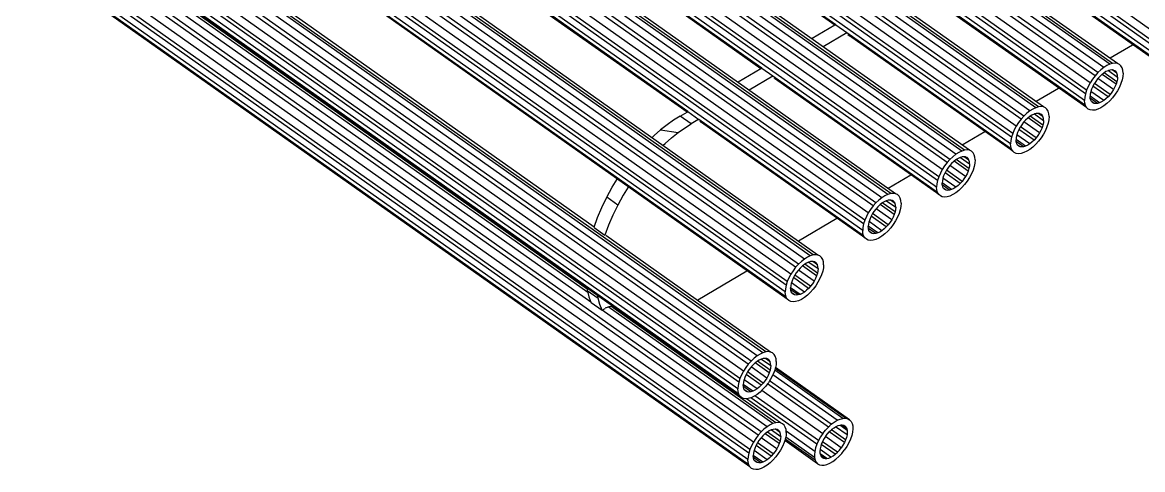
# Model space of a CAD drawing. Header units: millimetres. Extents: x 3440 to 9380, y -3644 to 556.
# Drawn here: x 7947.2 to 8237.9, y -2315 to -2198.9 of the extents above; entities that cross this region are included whole.
import ezdxf

# ---------------------------------------------------------------- set-up
doc = ezdxf.new("R2010")
doc.units = ezdxf.units.MM

msp = doc.modelspace()

# ---------------------------------------------------------------- linework, layer by layer
for p, q in [((8243.52, -2203.3), (7045.42, -1356.12)), ((8242.3, -2206.15), (7044.2, -1358.97)), ((8242.6, -2205.22), (7044.5, -1358.04)), ((8227.85, -2210.61), (7029.76, -1363.43)), ((8229.4, -2209.76), (7031.3, -1362.58)), ((8230.12, -2209.55), (7032.03, -1362.37)), ((8231.38, -2209.58), (7033.29, -1362.4)), ((8242.05, -2207.87), (7043.96, -1360.69)), ((8225.59, -2212.76), (7027.49, -1365.58)), ((8226.31, -2211.94), (7028.22, -1364.76)), ((8223.4, -2216.48), (7025.31, -1369.3)), ((8224.32, -2214.57), (7026.23, -1367.39)), ((8222.86, -2219.13), (7024.77, -1371.95)), ((8223.1, -2217.42), (7025.01, -1370.24)), ((8208.66, -2221.87), (7010.57, -1374.69)), ((8210.2, -2221.03), (7012.11, -1373.85)), ((8210.93, -2220.81), (7012.83, -1373.63)), ((8212.19, -2220.84), (7014.1, -1373.66)), ((8206.39, -2224.02), (7008.3, -1376.84)), ((8207.12, -2223.21), (7009.02, -1376.03)), ((8204.21, -2227.74), (7006.12, -1380.56)), ((8205.13, -2225.83), (7007.04, -1378.65)), ((8203.67, -2230.39), (7005.57, -1383.21)), ((8203.91, -2228.68), (7005.82, -1381.5)), ((8189.47, -2233.14), (6991.37, -1385.96)), ((8191.01, -2232.29), (6992.92, -1385.11)), ((8191.73, -2232.08), (6993.64, -1384.9)), ((8193, -2232.1), (6994.9, -1384.92)), ((8187.2, -2235.28), (6989.11, -1388.1)), ((8187.92, -2234.47), (6989.83, -1387.29)), ((8185.02, -2239.01), (6986.93, -1391.83)), ((8185.94, -2237.09), (6987.84, -1389.91)), ((8184.47, -2241.66), (6986.38, -1394.48)), ((8184.72, -2239.94), (6986.63, -1392.76)), ((8170.27, -2244.4), (6972.18, -1397.22)), ((8171.82, -2243.55), (6973.72, -1396.37)), ((8172.54, -2243.34), (6974.45, -1396.16)), ((8173.8, -2243.36), (6975.71, -1396.18)), ((8166.74, -2248.36), (6968.65, -1401.18)), ((8168.01, -2246.55), (6969.91, -1399.37)), ((8168.73, -2245.73), (6970.64, -1398.55)), ((8165.53, -2251.2), (6967.43, -1404.03)), ((8165.83, -2250.27), (6967.73, -1403.09)), ((8165.28, -2252.92), (6967.19, -1405.74)), ((8151.68, -2259.47), (6953.59, -1412.3)), ((8152.41, -2259.26), (6954.31, -1412.08)), ((8153.67, -2259.29), (6955.58, -1412.11)), ((8147.87, -2262.47), (6949.78, -1415.29)), ((8148.6, -2261.66), (6950.51, -1414.48)), ((8150.14, -2260.32), (6952.05, -1413.14)), ((8146.61, -2264.28), (6948.52, -1417.1)), ((8145.15, -2268.84), (6947.06, -1421.66)), ((8145.39, -2267.13), (6947.3, -1419.95)), ((8145.69, -2266.19), (6947.6, -1419.01)), ((8145.39, -2270.21), (6947.3, -1423.03)), ((8145.69, -2270.72), (6947.6, -1423.55)), ((8137.85, -2285.48), (6939.76, -1438.3)), ((8139.39, -2284.63), (6941.3, -1437.45)), ((8140.12, -2284.42), (6942.03, -1437.24)), ((8135.59, -2287.63), (6937.49, -1440.45)), ((8136.31, -2286.81), (6938.22, -1439.63)), ((8133.4, -2291.35), (6935.31, -1444.17)), ((8134.32, -2289.44), (6936.23, -1442.26)), ((8132.86, -2294), (6934.77, -1446.82)), ((8133.1, -2292.29), (6935.01, -1445.11)), ((8133.1, -2295.37), (6935.01, -1448.19)), ((8133.4, -2295.88), (6935.31, -1448.7)), ((8138.18, -2306.01), (6940.09, -1458.83)), ((8138.9, -2305.2), (6940.81, -1458.02)), ((8136.92, -2307.82), (6938.82, -1460.64)), ((8135.45, -2312.39), (6937.36, -1465.21)), ((8135.7, -2310.67), (6937.61, -1463.49)), ((8136, -2309.74), (6937.91, -1462.56)), ((8135.7, -2313.76), (6937.61, -1466.58)), ((8136, -2314.27), (6937.91, -1467.09)), ((8158.29, -2199.52), (7791.04, -1939.87)), ((8139.1, -2210.79), (7771.85, -1951.13)), ((8119.9, -2222.05), (7752.66, -1962.4)), ((8158.07, -2199.65), (7826.81, -1965.5)), ((8138.88, -2210.91), (7807.62, -1976.77)), ((8119.68, -2222.18), (7788.43, -1988.03)), ((8095.57, -2252.05), (7728.47, -1992.47)), ((8094.75, -2271.55), (7727.53, -2011.89)), ((8093.91, -2269.03), (7729.07, -2011.05)), ((8093.74, -2268.18), (7729.8, -2010.83)), ((8242.3, -2209.24), (8199.56, -2179.06)), ((8242.6, -2209.75), (8200.22, -2179.87)), ((8223.1, -2220.5), (8180.36, -2190.32)), ((8223.4, -2221.01), (8181.02, -2191.13)), ((8158.07, -2199.65), (8152.17, -2203.11)), ((8158.29, -2199.52), (8158.07, -2199.65)), ((8158.29, -2199.52), (8161.14, -2201.54)), ((8155.02, -2205.13), (8161.14, -2201.54)), ((8161.17, -2201.59), (8161.14, -2201.54)), ((8203.91, -2231.76), (8161.17, -2201.59)), ((8161.42, -2202.02), (8161.83, -2202.4)), ((8204.21, -2232.28), (8161.83, -2202.4)), ((8229.49, -2208.12), (8235.32, -2204.69)), ((8230.12, -2209.55), (8229.4, -2209.76)), ((8230.79, -2209.49), (8230.12, -2209.55)), ((8231.38, -2209.58), (8230.79, -2209.49)), ((8231.89, -2209.81), (8231.38, -2209.58)), ((8138.88, -2210.91), (8132.98, -2214.37)), ((8139.1, -2210.79), (8138.88, -2210.91)), ((8139.1, -2210.79), (8141.94, -2212.8)), ((8226.31, -2211.94), (8225.59, -2212.76)), ((8227.07, -2211.22), (8226.31, -2211.94)), ((8227.29, -2212.47), (8226.75, -2212.99)), ((8227.85, -2210.61), (8227.07, -2211.22)), ((8227.39, -2212.4), (8227.29, -2212.47)), ((8227.85, -2212.04), (8227.39, -2212.4)), ((8231.03, -2214.97), (8227.39, -2212.4)), ((8228.63, -2210.12), (8227.85, -2210.61)), ((8227.95, -2211.98), (8227.85, -2212.04)), ((8228.41, -2211.68), (8227.95, -2211.98)), ((8231.24, -2214.31), (8227.95, -2211.98)), ((8228.95, -2211.43), (8228.41, -2211.68)), ((8229.4, -2209.76), (8228.63, -2210.12)), ((8229.05, -2211.4), (8228.95, -2211.43)), ((8229.47, -2211.28), (8229.05, -2211.4)), ((8229.05, -2211.4), (8231.42, -2213.08)), ((8229.95, -2211.23), (8229.47, -2211.28)), ((8230.04, -2211.25), (8229.95, -2211.23)), ((8231.24, -2212.1), (8230.04, -2211.25)), ((8230.37, -2211.3), (8230.04, -2211.25)), ((8230.48, -2211.34), (8230.37, -2211.3)), ((8231.03, -2211.74), (8230.48, -2211.34)), ((8230.74, -2211.47), (8230.48, -2211.34)), ((8231.03, -2211.74), (8230.74, -2211.47)), ((8231.24, -2212.1), (8231.03, -2211.74)), ((8231.37, -2212.55), (8231.24, -2212.1)), ((8232.3, -2210.19), (8231.89, -2209.81)), ((8232.6, -2210.7), (8232.3, -2210.19)), ((8232.78, -2211.33), (8232.6, -2210.7)), ((8232.84, -2212.07), (8232.78, -2211.33)), ((8232.84, -2212.07), (8232.78, -2212.9)), ((8135.83, -2216.39), (8141.94, -2212.8)), ((8141.98, -2212.85), (8141.94, -2212.8)), ((8184.72, -2243.03), (8141.98, -2212.85)), ((8142.23, -2213.28), (8142.36, -2213.4)), ((8142.44, -2213.49), (8142.36, -2213.4)), ((8142.44, -2213.49), (8142.5, -2213.54)), ((8142.5, -2213.54), (8142.64, -2213.66)), ((8185.02, -2243.54), (8142.64, -2213.66)), ((8224.32, -2214.57), (8223.81, -2215.52)), ((8224.92, -2213.64), (8224.32, -2214.57)), ((8225.59, -2212.76), (8224.92, -2213.64)), ((8225.33, -2214.86), (8225.03, -2215.44)), ((8225.4, -2214.75), (8225.33, -2214.86)), ((8225.76, -2214.2), (8225.4, -2214.75)), ((8229.47, -2217.63), (8225.4, -2214.75)), ((8226.23, -2213.57), (8225.76, -2214.2)), ((8226.32, -2213.47), (8226.23, -2213.57)), ((8226.75, -2212.99), (8226.32, -2213.47)), ((8230.37, -2216.34), (8226.32, -2213.47)), ((8231.03, -2214.97), (8230.74, -2215.66)), ((8231.24, -2214.31), (8231.03, -2214.97)), ((8231.37, -2213.67), (8231.24, -2214.31)), ((8231.42, -2213.08), (8231.37, -2212.55)), ((8231.42, -2213.08), (8231.37, -2213.67)), ((8232.3, -2214.72), (8231.89, -2215.68)), ((8232.6, -2213.79), (8232.3, -2214.72)), ((8232.78, -2212.9), (8232.6, -2213.79)), ((8210.3, -2219.38), (8216.13, -2215.96)), ((8222.92, -2218.31), (8222.86, -2219.13)), ((8223.1, -2217.42), (8222.92, -2218.31)), ((8223.4, -2216.48), (8223.1, -2217.42)), ((8223.81, -2215.52), (8223.4, -2216.48)), ((8224.33, -2217.53), (8224.29, -2218.03)), ((8226.75, -2219.77), (8224.29, -2218.03)), ((8224.29, -2218.03), (8224.29, -2218.12)), ((8224.32, -2218.57), (8224.29, -2218.12)), ((8224.46, -2216.9), (8224.33, -2217.53)), ((8224.49, -2216.79), (8224.46, -2216.9)), ((8224.68, -2216.23), (8224.49, -2216.79)), ((8227.85, -2219.17), (8224.49, -2216.79)), ((8224.97, -2215.55), (8224.68, -2216.23)), ((8225.03, -2215.44), (8224.97, -2215.55)), ((8228.95, -2218.21), (8225.03, -2215.44)), ((8228.95, -2218.21), (8228.41, -2218.73)), ((8229.47, -2217.63), (8228.95, -2218.21)), ((8229.95, -2217), (8229.47, -2217.63)), ((8230.37, -2216.34), (8229.95, -2217)), ((8230.79, -2217.56), (8230.12, -2218.45)), ((8230.74, -2215.66), (8230.37, -2216.34)), ((8231.38, -2216.64), (8230.79, -2217.56)), ((8231.89, -2215.68), (8231.38, -2216.64)), ((8210.2, -2221.03), (8209.44, -2221.38)), ((8210.93, -2220.81), (8210.2, -2221.03)), ((8211.59, -2220.75), (8210.93, -2220.81)), ((8212.19, -2220.84), (8211.59, -2220.75)), ((8212.7, -2221.07), (8212.19, -2220.84)), ((8213.11, -2221.45), (8212.7, -2221.07)), ((8222.92, -2219.87), (8222.86, -2219.13)), ((8223.1, -2220.5), (8222.92, -2219.87)), ((8223.4, -2221.01), (8223.1, -2220.5)), ((8223.81, -2221.39), (8223.4, -2221.01)), ((8226.23, -2219.92), (8224.32, -2218.57)), ((8224.33, -2218.65), (8224.32, -2218.57)), ((8224.46, -2219.1), (8224.33, -2218.65)), ((8224.68, -2219.47), (8224.46, -2219.1)), ((8224.97, -2219.74), (8224.68, -2219.47)), ((8225.33, -2219.91), (8224.68, -2219.47)), ((8225.33, -2219.91), (8224.97, -2219.74)), ((8225.76, -2219.97), (8225.33, -2219.91)), ((8226.23, -2219.92), (8225.76, -2219.97)), ((8226.75, -2219.77), (8226.23, -2219.92)), ((8227.07, -2221.08), (8226.31, -2221.44)), ((8227.29, -2219.52), (8226.75, -2219.77)), ((8227.85, -2220.59), (8227.07, -2221.08)), ((8227.85, -2219.17), (8227.29, -2219.52)), ((8228.41, -2218.73), (8227.85, -2219.17)), ((8228.63, -2219.98), (8227.85, -2220.59)), ((8229.4, -2219.26), (8228.63, -2219.98)), ((8230.12, -2218.45), (8229.4, -2219.26)), ((8117.88, -2223.24), (8116.19, -2224.29)), ((8117.88, -2223.24), (8119.68, -2222.18)), ((8120.73, -2225.25), (8117.88, -2223.24)), ((8119.68, -2222.18), (8119.9, -2222.05)), ((8119.9, -2222.05), (8122.75, -2224.07)), ((8122.75, -2224.07), (8122.48, -2224.22)), ((8122.78, -2224.11), (8122.75, -2224.07)), ((8165.53, -2254.29), (8122.78, -2224.11)), ((8206.39, -2224.02), (8205.73, -2224.9)), ((8207.12, -2223.21), (8206.39, -2224.02)), ((8207.88, -2222.49), (8207.12, -2223.21)), ((8208.1, -2223.74), (8207.56, -2224.25)), ((8208.66, -2221.87), (8207.88, -2222.49)), ((8208.2, -2223.66), (8208.1, -2223.74)), ((8208.66, -2223.3), (8208.2, -2223.66)), ((8211.84, -2226.24), (8208.2, -2223.66)), ((8209.44, -2221.38), (8208.66, -2221.87)), ((8208.76, -2223.24), (8208.66, -2223.3)), ((8209.22, -2222.95), (8208.76, -2223.24)), ((8212.05, -2225.57), (8208.76, -2223.24)), ((8209.76, -2222.69), (8209.22, -2222.95)), ((8209.85, -2222.67), (8209.76, -2222.69)), ((8210.28, -2222.54), (8209.85, -2222.67)), ((8209.85, -2222.67), (8212.23, -2224.34)), ((8210.76, -2222.5), (8210.28, -2222.54)), ((8210.84, -2222.51), (8210.76, -2222.5)), ((8212.05, -2223.36), (8210.84, -2222.51)), ((8211.18, -2222.56), (8210.84, -2222.51)), ((8211.28, -2222.61), (8211.18, -2222.56)), ((8211.84, -2223), (8211.28, -2222.61)), ((8211.54, -2222.73), (8211.28, -2222.61)), ((8211.84, -2223), (8211.54, -2222.73)), ((8212.05, -2223.36), (8211.84, -2223)), ((8212.18, -2223.82), (8212.05, -2223.36)), ((8212.23, -2224.34), (8212.18, -2223.82)), ((8213.41, -2221.96), (8213.11, -2221.45)), ((8213.59, -2222.6), (8213.41, -2221.96)), ((8213.65, -2223.33), (8213.59, -2222.6)), ((8213.65, -2223.33), (8213.59, -2224.16)), ((8224.32, -2221.63), (8223.81, -2221.39)), ((8224.92, -2221.71), (8224.32, -2221.63)), ((8225.59, -2221.65), (8224.92, -2221.71)), ((8226.31, -2221.44), (8225.59, -2221.65)), ((8112.8, -2226.82), (8111.13, -2228.27)), ((8114.49, -2225.49), (8112.8, -2226.82)), ((8112.8, -2226.82), (8117.35, -2227.51)), ((8116.19, -2224.29), (8114.49, -2225.49)), ((8117.35, -2227.51), (8119.04, -2226.31)), ((8119.04, -2226.31), (8120.73, -2225.25)), ((8122.48, -2224.22), (8120.73, -2225.25)), ((8122.48, -2224.22), (8122.52, -2224.25)), ((8123.04, -2224.55), (8123.17, -2224.67)), ((8123.24, -2224.75), (8123.17, -2224.67)), ((8123.24, -2224.75), (8123.31, -2224.8)), ((8123.31, -2224.8), (8123.45, -2224.92)), ((8165.83, -2254.8), (8123.45, -2224.92)), ((8204.62, -2226.79), (8204.21, -2227.74)), ((8205.13, -2225.83), (8204.62, -2226.79)), ((8205.73, -2224.9), (8205.13, -2225.83)), ((8205.77, -2226.81), (8205.48, -2227.49)), ((8205.83, -2226.7), (8205.77, -2226.81)), ((8206.14, -2226.13), (8205.83, -2226.7)), ((8209.76, -2229.48), (8205.83, -2226.7)), ((8206.21, -2226.02), (8206.14, -2226.13)), ((8206.56, -2225.46), (8206.21, -2226.02)), ((8210.28, -2228.9), (8206.21, -2226.02)), ((8207.04, -2224.83), (8206.56, -2225.46)), ((8207.13, -2224.74), (8207.04, -2224.83)), ((8207.56, -2224.25), (8207.13, -2224.74)), ((8211.18, -2227.6), (8207.13, -2224.74)), ((8211.54, -2226.92), (8211.18, -2227.6)), ((8211.84, -2226.24), (8211.54, -2226.92)), ((8212.05, -2225.57), (8211.84, -2226.24)), ((8212.18, -2224.93), (8212.05, -2225.57)), ((8212.23, -2224.34), (8212.18, -2224.93)), ((8212.7, -2226.94), (8212.19, -2227.9)), ((8213.11, -2225.99), (8212.7, -2226.94)), ((8213.41, -2225.05), (8213.11, -2225.99)), ((8213.59, -2224.16), (8213.41, -2225.05)), ((8111.13, -2228.27), (8110.64, -2228.73)), ((8113.98, -2230.29), (8115.66, -2228.84)), ((8115.66, -2228.84), (8117.35, -2227.51)), ((8191.11, -2230.64), (8196.94, -2227.22)), ((8203.73, -2229.57), (8203.67, -2230.39)), ((8203.91, -2228.68), (8203.73, -2229.57)), ((8204.21, -2227.74), (8203.91, -2228.68)), ((8205.1, -2229.3), (8205.09, -2229.39)), ((8205.13, -2229.84), (8205.09, -2229.39)), ((8205.14, -2228.8), (8205.1, -2229.3)), ((8207.56, -2231.03), (8205.1, -2229.3)), ((8207.04, -2231.19), (8205.13, -2229.84)), ((8205.14, -2229.91), (8205.13, -2229.84)), ((8205.27, -2228.16), (8205.14, -2228.8)), ((8205.27, -2230.36), (8205.14, -2229.91)), ((8205.3, -2228.06), (8205.27, -2228.16)), ((8205.48, -2227.49), (8205.3, -2228.06)), ((8208.66, -2230.43), (8205.3, -2228.06)), ((8209.76, -2229.48), (8209.22, -2229.99)), ((8210.28, -2228.9), (8209.76, -2229.48)), ((8210.93, -2229.71), (8210.2, -2230.52)), ((8210.76, -2228.27), (8210.28, -2228.9)), ((8211.18, -2227.6), (8210.76, -2228.27)), ((8211.59, -2228.83), (8210.93, -2229.71)), ((8212.19, -2227.9), (8211.59, -2228.83)), ((8113.49, -2230.75), (8113.98, -2230.29)), ((8190.25, -2232.64), (8189.47, -2233.14)), ((8191.01, -2232.29), (8190.25, -2232.64)), ((8191.73, -2232.08), (8191.01, -2232.29)), ((8192.4, -2232.01), (8191.73, -2232.08)), ((8193, -2232.1), (8192.4, -2232.01)), ((8193.51, -2232.34), (8193, -2232.1)), ((8193.91, -2232.72), (8193.51, -2232.34)), ((8194.21, -2233.23), (8193.91, -2232.72)), ((8203.73, -2231.13), (8203.67, -2230.39)), ((8203.91, -2231.76), (8203.73, -2231.13)), ((8204.21, -2232.28), (8203.91, -2231.76)), ((8204.62, -2232.65), (8204.21, -2232.28)), ((8205.13, -2232.89), (8204.62, -2232.65)), ((8205.48, -2230.73), (8205.27, -2230.36)), ((8205.77, -2231), (8205.48, -2230.73)), ((8206.14, -2231.17), (8205.48, -2230.73)), ((8206.14, -2231.17), (8205.77, -2231)), ((8206.56, -2231.23), (8206.14, -2231.17)), ((8207.12, -2232.7), (8206.39, -2232.91)), ((8207.04, -2231.19), (8206.56, -2231.23)), ((8207.56, -2231.03), (8207.04, -2231.19)), ((8207.88, -2232.35), (8207.12, -2232.7)), ((8208.1, -2230.78), (8207.56, -2231.03)), ((8208.66, -2231.86), (8207.88, -2232.35)), ((8208.66, -2230.43), (8208.1, -2230.78)), ((8209.22, -2229.99), (8208.66, -2230.43)), ((8209.44, -2231.24), (8208.66, -2231.86)), ((8210.2, -2230.52), (8209.44, -2231.24)), ((8187.2, -2235.28), (8186.53, -2236.16)), ((8187.92, -2234.47), (8187.2, -2235.28)), ((8188.69, -2233.75), (8187.92, -2234.47)), ((8188.36, -2235.52), (8187.93, -2236)), ((8188.91, -2235), (8188.36, -2235.52)), ((8189.47, -2233.14), (8188.69, -2233.75)), ((8189, -2234.93), (8188.91, -2235)), ((8189.47, -2234.56), (8189, -2234.93)), ((8192.64, -2237.5), (8189, -2234.93)), ((8189.56, -2234.5), (8189.47, -2234.56)), ((8190.02, -2234.21), (8189.56, -2234.5)), ((8192.86, -2236.83), (8189.56, -2234.5)), ((8190.57, -2233.96), (8190.02, -2234.21)), ((8190.66, -2233.93), (8190.57, -2233.96)), ((8191.09, -2233.81), (8190.66, -2233.93)), ((8190.66, -2233.93), (8193.03, -2235.61)), ((8191.56, -2233.76), (8191.09, -2233.81)), ((8191.65, -2233.77), (8191.56, -2233.76)), ((8192.86, -2234.63), (8191.65, -2233.77)), ((8191.99, -2233.82), (8191.65, -2233.77)), ((8192.09, -2233.87), (8191.99, -2233.82)), ((8192.64, -2234.26), (8192.09, -2233.87)), ((8192.35, -2233.99), (8192.09, -2233.87)), ((8192.64, -2234.26), (8192.35, -2233.99)), ((8192.86, -2234.63), (8192.64, -2234.26)), ((8192.99, -2235.08), (8192.86, -2234.63)), ((8193.03, -2235.61), (8192.99, -2235.08)), ((8193.03, -2235.61), (8192.99, -2236.19)), ((8194.4, -2233.86), (8194.21, -2233.23)), ((8194.4, -2235.42), (8194.21, -2236.31)), ((8194.46, -2234.6), (8194.4, -2233.86)), ((8194.46, -2234.6), (8194.4, -2235.42)), ((8205.73, -2232.98), (8205.13, -2232.89)), ((8206.39, -2232.91), (8205.73, -2232.98)), ((8171.91, -2241.9), (8177.74, -2238.48)), ((8185.43, -2238.05), (8185.02, -2239.01)), ((8185.94, -2237.09), (8185.43, -2238.05)), ((8186.53, -2236.16), (8185.94, -2237.09)), ((8186.58, -2238.07), (8186.29, -2238.76)), ((8186.64, -2237.96), (8186.58, -2238.07)), ((8186.95, -2237.39), (8186.64, -2237.96)), ((8190.57, -2240.74), (8186.64, -2237.96)), ((8187.01, -2237.28), (8186.95, -2237.39)), ((8187.37, -2236.72), (8187.01, -2237.28)), ((8191.09, -2240.16), (8187.01, -2237.28)), ((8187.85, -2236.09), (8187.37, -2236.72)), ((8187.93, -2236), (8187.85, -2236.09)), ((8191.99, -2238.87), (8187.93, -2236)), ((8192.35, -2238.18), (8191.99, -2238.87)), ((8192.64, -2237.5), (8192.35, -2238.18)), ((8192.86, -2236.83), (8192.64, -2237.5)), ((8192.99, -2236.19), (8192.86, -2236.83)), ((8193.51, -2238.21), (8193, -2239.16)), ((8193.91, -2237.25), (8193.51, -2238.21)), ((8194.21, -2236.31), (8193.91, -2237.25)), ((8100.29, -2241.7), (8101.58, -2239.62)), ((8184.54, -2240.83), (8184.47, -2241.66)), ((8184.72, -2239.94), (8184.54, -2240.83)), ((8185.02, -2239.01), (8184.72, -2239.94)), ((8185.91, -2240.56), (8185.9, -2240.65)), ((8185.94, -2241.1), (8185.9, -2240.65)), ((8185.95, -2240.06), (8185.91, -2240.56)), ((8188.36, -2242.3), (8185.91, -2240.56)), ((8187.85, -2242.45), (8185.94, -2241.1)), ((8185.95, -2241.18), (8185.94, -2241.1)), ((8186.08, -2239.42), (8185.95, -2240.06)), ((8186.08, -2241.63), (8185.95, -2241.18)), ((8186.11, -2239.32), (8186.08, -2239.42)), ((8186.29, -2238.76), (8186.11, -2239.32)), ((8189.47, -2241.69), (8186.11, -2239.32)), ((8190.02, -2241.25), (8189.47, -2241.69)), ((8190.57, -2240.74), (8190.02, -2241.25)), ((8191.09, -2240.16), (8190.57, -2240.74)), ((8191.73, -2240.97), (8191.01, -2241.78)), ((8191.56, -2239.53), (8191.09, -2240.16)), ((8191.99, -2238.87), (8191.56, -2239.53)), ((8192.4, -2240.09), (8191.73, -2240.97)), ((8193, -2239.16), (8192.4, -2240.09)), ((8097.56, -2246.92), (8098.84, -2244.3)), ((8098.84, -2244.3), (8100.29, -2241.7)), ((8101.69, -2246.32), (8098.84, -2244.3)), ((8103.14, -2243.72), (8101.69, -2246.32)), ((8104.43, -2241.64), (8103.14, -2243.72)), ((8170.27, -2244.4), (8169.49, -2245.01)), ((8171.05, -2243.91), (8170.27, -2244.4)), ((8171.82, -2243.55), (8171.05, -2243.91)), ((8172.54, -2243.34), (8171.82, -2243.55)), ((8173.21, -2243.28), (8172.54, -2243.34)), ((8173.8, -2243.36), (8173.21, -2243.28)), ((8174.31, -2243.6), (8173.8, -2243.36)), ((8174.72, -2243.98), (8174.31, -2243.6)), ((8175.02, -2244.49), (8174.72, -2243.98)), ((8175.2, -2245.12), (8175.02, -2244.49)), ((8184.54, -2242.39), (8184.47, -2241.66)), ((8184.72, -2243.03), (8184.54, -2242.39)), ((8185.02, -2243.54), (8184.72, -2243.03)), ((8185.43, -2243.92), (8185.02, -2243.54)), ((8185.94, -2244.15), (8185.43, -2243.92)), ((8186.53, -2244.24), (8185.94, -2244.15)), ((8186.29, -2241.99), (8186.08, -2241.63)), ((8186.58, -2242.26), (8186.29, -2241.99)), ((8186.95, -2242.43), (8186.29, -2241.99)), ((8187.2, -2244.18), (8186.53, -2244.24)), ((8186.95, -2242.43), (8186.58, -2242.26)), ((8187.37, -2242.49), (8186.95, -2242.43)), ((8187.92, -2243.97), (8187.2, -2244.18)), ((8187.85, -2242.45), (8187.37, -2242.49)), ((8188.36, -2242.3), (8187.85, -2242.45)), ((8188.69, -2243.61), (8187.92, -2243.97)), ((8188.91, -2242.04), (8188.36, -2242.3)), ((8189.47, -2243.12), (8188.69, -2243.61)), ((8189.47, -2241.69), (8188.91, -2242.04)), ((8190.25, -2242.51), (8189.47, -2243.12)), ((8191.01, -2241.78), (8190.25, -2242.51)), ((8096.45, -2249.54), (8097.56, -2246.92)), ((8101.69, -2246.32), (8100.41, -2248.94)), ((8168.01, -2246.55), (8167.34, -2247.43)), ((8168.73, -2245.73), (8168.01, -2246.55)), ((8168.66, -2247.36), (8168.18, -2247.99)), ((8168.74, -2247.26), (8168.66, -2247.36)), ((8169.49, -2245.01), (8168.73, -2245.73)), ((8169.17, -2246.78), (8168.74, -2247.26)), ((8172.8, -2250.13), (8168.74, -2247.26)), ((8169.72, -2246.26), (8169.17, -2246.78)), ((8169.81, -2246.19), (8169.72, -2246.26)), ((8170.27, -2245.82), (8169.81, -2246.19)), ((8173.45, -2248.76), (8169.81, -2246.19)), ((8170.37, -2245.76), (8170.27, -2245.82)), ((8170.83, -2245.47), (8170.37, -2245.76)), ((8173.67, -2248.09), (8170.37, -2245.76)), ((8171.38, -2245.22), (8170.83, -2245.47)), ((8171.47, -2245.19), (8171.38, -2245.22)), ((8171.89, -2245.07), (8171.47, -2245.19)), ((8171.47, -2245.19), (8173.84, -2246.87)), ((8172.37, -2245.02), (8171.89, -2245.07)), ((8172.46, -2245.04), (8172.37, -2245.02)), ((8173.67, -2245.89), (8172.46, -2245.04)), ((8172.8, -2245.09), (8172.46, -2245.04)), ((8172.9, -2245.13), (8172.8, -2245.09)), ((8173.45, -2245.53), (8172.9, -2245.13)), ((8173.16, -2245.25), (8172.9, -2245.13)), ((8173.45, -2245.53), (8173.16, -2245.25)), ((8173.67, -2245.89), (8173.45, -2245.53)), ((8173.8, -2246.34), (8173.67, -2245.89)), ((8173.84, -2246.87), (8173.8, -2246.34)), ((8173.84, -2246.87), (8173.8, -2247.46)), ((8175.2, -2246.68), (8175.02, -2247.58)), ((8175.27, -2245.86), (8175.2, -2245.12)), ((8175.27, -2245.86), (8175.2, -2246.68)), ((8095.57, -2252.05), (8096.45, -2249.54)), ((8100.41, -2248.94), (8099.31, -2251.56)), ((8148.61, -2255.58), (8158.55, -2249.75)), ((8165.83, -2250.27), (8165.53, -2251.2)), ((8166.24, -2249.31), (8165.83, -2250.27)), ((8166.74, -2248.36), (8166.24, -2249.31)), ((8167.34, -2247.43), (8166.74, -2248.36)), ((8167.1, -2250.02), (8166.92, -2250.58)), ((8167.39, -2249.33), (8167.1, -2250.02)), ((8167.45, -2249.22), (8167.39, -2249.33)), ((8167.75, -2248.65), (8167.45, -2249.22)), ((8171.38, -2252), (8167.45, -2249.22)), ((8167.82, -2248.54), (8167.75, -2248.65)), ((8168.18, -2247.99), (8167.82, -2248.54)), ((8171.89, -2251.42), (8167.82, -2248.54)), ((8172.8, -2250.13), (8172.37, -2250.79)), ((8173.16, -2249.45), (8172.8, -2250.13)), ((8173.45, -2248.76), (8173.16, -2249.45)), ((8173.67, -2248.09), (8173.45, -2248.76)), ((8173.8, -2247.46), (8173.67, -2248.09)), ((8174.31, -2249.47), (8173.8, -2250.42)), ((8174.72, -2248.51), (8174.31, -2249.47)), ((8175.02, -2247.58), (8174.72, -2248.51)), ((8095.54, -2252.14), (8095.57, -2252.05)), ((8095.54, -2252.14), (8098.39, -2254.14)), ((8099.31, -2251.56), (8098.39, -2254.14)), ((8165.34, -2252.1), (8165.28, -2252.92)), ((8165.34, -2253.66), (8165.28, -2252.92)), ((8165.53, -2251.2), (8165.34, -2252.1)), ((8166.75, -2251.32), (8166.71, -2251.82)), ((8169.17, -2253.56), (8166.71, -2251.82)), ((8166.71, -2251.82), (8166.71, -2251.91)), ((8166.75, -2252.36), (8166.71, -2251.91)), ((8166.88, -2250.69), (8166.75, -2251.32)), ((8168.66, -2253.71), (8166.75, -2252.36)), ((8166.75, -2252.44), (8166.75, -2252.36)), ((8166.88, -2252.89), (8166.75, -2252.44)), ((8166.92, -2250.58), (8166.88, -2250.69)), ((8167.1, -2253.26), (8166.88, -2252.89)), ((8170.27, -2252.96), (8166.92, -2250.58)), ((8170.27, -2252.96), (8169.72, -2253.31)), ((8170.83, -2252.52), (8170.27, -2252.96)), ((8171.38, -2252), (8170.83, -2252.52)), ((8171.82, -2253.05), (8171.05, -2253.77)), ((8171.89, -2251.42), (8171.38, -2252)), ((8172.54, -2252.24), (8171.82, -2253.05)), ((8172.37, -2250.79), (8171.89, -2251.42)), ((8173.21, -2251.35), (8172.54, -2252.24)), ((8173.8, -2250.42), (8173.21, -2251.35)), ((8141.38, -2284.45), (8098.59, -2254.19)), ((8165.53, -2254.29), (8165.34, -2253.66)), ((8165.83, -2254.8), (8165.53, -2254.29)), ((8166.24, -2255.18), (8165.83, -2254.8)), ((8166.74, -2255.42), (8166.24, -2255.18)), ((8167.34, -2255.5), (8166.74, -2255.42)), ((8167.39, -2253.53), (8167.1, -2253.26)), ((8167.75, -2253.69), (8167.1, -2253.26)), ((8168.01, -2255.44), (8167.34, -2255.5)), ((8167.75, -2253.69), (8167.39, -2253.53)), ((8168.18, -2253.76), (8167.75, -2253.69)), ((8168.73, -2255.23), (8168.01, -2255.44)), ((8168.66, -2253.71), (8168.18, -2253.76)), ((8169.17, -2253.56), (8168.66, -2253.71)), ((8169.49, -2254.87), (8168.73, -2255.23)), ((8169.72, -2253.31), (8169.17, -2253.56)), ((8170.27, -2254.38), (8169.49, -2254.87)), ((8171.05, -2253.77), (8170.27, -2254.38)), ((8148.6, -2261.66), (8147.87, -2262.47)), ((8149.36, -2260.93), (8148.6, -2261.66)), ((8150.14, -2260.32), (8149.36, -2260.93)), ((8150.14, -2261.75), (8149.68, -2262.11)), ((8150.92, -2259.83), (8150.14, -2260.32)), ((8150.24, -2261.69), (8150.14, -2261.75)), ((8150.7, -2261.4), (8150.24, -2261.69)), ((8153.53, -2264.02), (8150.24, -2261.69)), ((8151.24, -2261.14), (8150.7, -2261.4)), ((8151.68, -2259.47), (8150.92, -2259.83)), ((8151.34, -2261.12), (8151.24, -2261.14)), ((8151.76, -2260.99), (8151.34, -2261.12)), ((8151.34, -2261.12), (8153.71, -2262.79)), ((8152.41, -2259.26), (8151.68, -2259.47)), ((8152.24, -2260.95), (8151.76, -2260.99)), ((8152.32, -2260.96), (8152.24, -2260.95)), ((8153.53, -2261.81), (8152.32, -2260.96)), ((8152.66, -2261.01), (8152.32, -2260.96)), ((8153.08, -2259.2), (8152.41, -2259.26)), ((8152.76, -2261.06), (8152.66, -2261.01)), ((8153.32, -2261.45), (8152.76, -2261.06)), ((8153.03, -2261.18), (8152.76, -2261.06)), ((8153.32, -2261.45), (8153.03, -2261.18)), ((8153.67, -2259.29), (8153.08, -2259.2)), ((8153.53, -2261.81), (8153.32, -2261.45)), ((8153.66, -2262.27), (8153.53, -2261.81)), ((8154.18, -2259.52), (8153.67, -2259.29)), ((8154.59, -2259.9), (8154.18, -2259.52)), ((8154.89, -2260.41), (8154.59, -2259.9)), ((8155.07, -2261.05), (8154.89, -2260.41)), ((8155.13, -2261.78), (8155.07, -2261.05)), ((8155.13, -2261.78), (8155.07, -2262.61)), ((8122.45, -2270.93), (8135.24, -2263.42)), ((8146.61, -2264.28), (8146.1, -2265.23)), ((8147.21, -2263.35), (8146.61, -2264.28)), ((8147.87, -2262.47), (8147.21, -2263.35)), ((8147.62, -2264.57), (8147.31, -2265.15)), ((8147.69, -2264.47), (8147.62, -2264.57)), ((8148.05, -2263.91), (8147.69, -2264.47)), ((8151.76, -2267.35), (8147.69, -2264.47)), ((8148.52, -2263.28), (8148.05, -2263.91)), ((8148.61, -2263.18), (8148.52, -2263.28)), ((8149.04, -2262.7), (8148.61, -2263.18)), ((8152.66, -2266.05), (8148.61, -2263.18)), ((8149.58, -2262.19), (8149.04, -2262.7)), ((8149.68, -2262.11), (8149.58, -2262.19)), ((8153.32, -2264.69), (8149.68, -2262.11)), ((8153.32, -2264.69), (8153.03, -2265.37)), ((8153.53, -2264.02), (8153.32, -2264.69)), ((8153.66, -2263.38), (8153.53, -2264.02)), ((8153.71, -2262.79), (8153.66, -2262.27)), ((8153.71, -2262.79), (8153.66, -2263.38)), ((8154.59, -2264.43), (8154.18, -2265.39)), ((8154.89, -2263.5), (8154.59, -2264.43)), ((8155.07, -2262.61), (8154.89, -2263.5)), ((8145.39, -2267.13), (8145.21, -2268.02)), ((8145.69, -2266.19), (8145.39, -2267.13)), ((8146.1, -2265.23), (8145.69, -2266.19)), ((8146.62, -2267.25), (8146.58, -2267.75)), ((8149.04, -2269.48), (8146.58, -2267.75)), ((8146.58, -2267.75), (8146.58, -2267.83)), ((8146.75, -2266.61), (8146.62, -2267.25)), ((8146.78, -2266.5), (8146.75, -2266.61)), ((8146.96, -2265.94), (8146.78, -2266.5)), ((8150.14, -2268.88), (8146.78, -2266.5)), ((8147.26, -2265.26), (8146.96, -2265.94)), ((8147.31, -2265.15), (8147.26, -2265.26)), ((8151.24, -2267.93), (8147.31, -2265.15)), ((8151.76, -2267.35), (8151.24, -2267.93)), ((8152.24, -2266.72), (8151.76, -2267.35)), ((8152.66, -2266.05), (8152.24, -2266.72)), ((8153.08, -2267.28), (8152.41, -2268.16)), ((8153.03, -2265.37), (8152.66, -2266.05)), ((8153.67, -2266.35), (8153.08, -2267.28)), ((8154.18, -2265.39), (8153.67, -2266.35)), ((8093.71, -2267.9), (8093.74, -2268.18)), ((8093.74, -2268.18), (8093.78, -2268.47)), ((8093.78, -2268.47), (8096.63, -2270.48)), ((8093.78, -2268.47), (8093.91, -2269.03)), ((8093.91, -2269.03), (8094.18, -2270.13)), ((8094.18, -2270.13), (8094.75, -2271.55)), ((8096.63, -2270.48), (8096.56, -2269.92)), ((8097.04, -2272.14), (8096.63, -2270.48)), ((8145.21, -2268.02), (8145.15, -2268.84)), ((8145.21, -2269.58), (8145.15, -2268.84)), ((8145.39, -2270.21), (8145.21, -2269.58)), ((8145.69, -2270.72), (8145.39, -2270.21)), ((8146.61, -2268.28), (8146.58, -2267.83)), ((8148.52, -2269.63), (8146.61, -2268.28)), ((8146.62, -2268.36), (8146.61, -2268.28)), ((8146.75, -2268.81), (8146.62, -2268.36)), ((8146.96, -2269.18), (8146.75, -2268.81)), ((8147.26, -2269.45), (8146.96, -2269.18)), ((8147.62, -2269.62), (8146.96, -2269.18)), ((8147.62, -2269.62), (8147.26, -2269.45)), ((8148.05, -2269.68), (8147.62, -2269.62)), ((8148.52, -2269.63), (8148.05, -2269.68)), ((8149.04, -2269.48), (8148.52, -2269.63)), ((8149.58, -2269.23), (8149.04, -2269.48)), ((8150.14, -2270.31), (8149.36, -2270.8)), ((8150.14, -2268.88), (8149.58, -2269.23)), ((8150.7, -2268.44), (8150.14, -2268.88)), ((8150.92, -2269.69), (8150.14, -2270.31)), ((8151.24, -2267.93), (8150.7, -2268.44)), ((8151.68, -2268.97), (8150.92, -2269.69)), ((8152.41, -2268.16), (8151.68, -2268.97)), ((8094.75, -2271.55), (8094.77, -2271.62)), ((8094.77, -2271.62), (8097.62, -2273.63)), ((8097.62, -2273.63), (8097.04, -2272.14)), ((8097.66, -2273.61), (8098.44, -2273.12)), ((8098.65, -2273.02), (8098.47, -2273.1)), ((8098.65, -2273.02), (8099.2, -2272.76)), ((8141.99, -2303.02), (8099.2, -2272.76)), ((8099.29, -2272.73), (8099.52, -2272.67)), ((8099.52, -2272.67), (8099.92, -2272.55)), ((8142.71, -2302.81), (8099.92, -2272.55)), ((8146.1, -2271.1), (8145.69, -2270.72)), ((8146.61, -2271.34), (8146.1, -2271.1)), ((8147.21, -2271.43), (8146.61, -2271.34)), ((8147.87, -2271.36), (8147.21, -2271.43)), ((8148.6, -2271.15), (8147.87, -2271.36)), ((8149.36, -2270.8), (8148.6, -2271.15)), ((8140.45, -2303.87), (8097.66, -2273.61)), ((8138.63, -2284.99), (8137.85, -2285.48)), ((8139.39, -2284.63), (8138.63, -2284.99)), ((8140.12, -2284.42), (8139.39, -2284.63)), ((8140.79, -2284.36), (8140.12, -2284.42)), ((8141.38, -2284.45), (8140.79, -2284.36)), ((8141.89, -2284.68), (8141.38, -2284.45)), ((8142.3, -2285.06), (8141.89, -2284.68)), ((8142.6, -2285.57), (8142.3, -2285.06)), ((8135.59, -2287.63), (8134.92, -2288.51)), ((8136.31, -2286.81), (8135.59, -2287.63)), ((8137.07, -2286.09), (8136.31, -2286.81)), ((8136.75, -2287.86), (8136.32, -2288.34)), ((8137.29, -2287.34), (8136.75, -2287.86)), ((8137.85, -2285.48), (8137.07, -2286.09)), ((8137.39, -2287.27), (8137.29, -2287.34)), ((8137.85, -2286.91), (8137.39, -2287.27)), ((8141.03, -2289.84), (8137.39, -2287.27)), ((8137.95, -2286.85), (8137.85, -2286.91)), ((8138.41, -2286.55), (8137.95, -2286.85)), ((8141.24, -2289.18), (8137.95, -2286.85)), ((8138.95, -2286.3), (8138.41, -2286.55)), ((8139.05, -2286.27), (8138.95, -2286.3)), ((8139.47, -2286.15), (8139.05, -2286.27)), ((8139.05, -2286.27), (8141.42, -2287.95)), ((8139.95, -2286.1), (8139.47, -2286.15)), ((8140.03, -2286.12), (8139.95, -2286.1)), ((8141.24, -2286.97), (8140.03, -2286.12)), ((8140.37, -2286.17), (8140.03, -2286.12)), ((8140.47, -2286.21), (8140.37, -2286.17)), ((8141.03, -2286.61), (8140.47, -2286.21)), ((8140.74, -2286.34), (8140.47, -2286.21)), ((8141.03, -2286.61), (8140.74, -2286.34)), ((8141.24, -2286.97), (8141.03, -2286.61)), ((8141.37, -2287.42), (8141.24, -2286.97)), ((8141.42, -2287.95), (8141.37, -2287.42)), ((8141.42, -2287.95), (8141.37, -2288.54)), ((8142.78, -2286.2), (8142.6, -2285.57)), ((8142.78, -2287.77), (8142.64, -2288.44)), ((8142.84, -2286.94), (8142.78, -2286.2)), ((8142.84, -2286.94), (8142.78, -2287.77)), ((8133.81, -2290.39), (8133.4, -2291.35)), ((8134.32, -2289.44), (8133.81, -2290.39)), ((8134.92, -2288.51), (8134.32, -2289.44)), ((8134.97, -2290.42), (8134.67, -2291.1)), ((8135.03, -2290.31), (8134.97, -2290.42)), ((8135.33, -2289.73), (8135.03, -2290.31)), ((8138.95, -2293.08), (8135.03, -2290.31)), ((8135.4, -2289.62), (8135.33, -2289.73)), ((8135.76, -2289.07), (8135.4, -2289.62)), ((8139.47, -2292.5), (8135.4, -2289.62)), ((8136.23, -2288.44), (8135.76, -2289.07)), ((8136.32, -2288.34), (8136.23, -2288.44)), ((8140.37, -2291.21), (8136.32, -2288.34)), ((8140.74, -2290.53), (8140.37, -2291.21)), ((8141.03, -2289.84), (8140.74, -2290.53)), ((8141.24, -2289.18), (8141.03, -2289.84)), ((8141.37, -2288.54), (8141.24, -2289.18)), ((8141.89, -2290.55), (8141.38, -2291.51)), ((8141.97, -2290.35), (8141.89, -2290.55)), ((8142.3, -2289.59), (8141.97, -2290.35)), ((8158.69, -2302.17), (8141.97, -2290.35)), ((8142.44, -2289.15), (8142.3, -2289.59)), ((8142.57, -2288.75), (8142.44, -2289.15)), ((8160.16, -2301.67), (8142.44, -2289.15)), ((8142.6, -2288.66), (8142.57, -2288.75)), ((8160.81, -2301.64), (8142.57, -2288.75)), ((8142.64, -2288.44), (8142.6, -2288.66)), ((8161.87, -2302.04), (8142.64, -2288.44)), ((8132.92, -2293.18), (8132.86, -2294)), ((8133.1, -2292.29), (8132.92, -2293.18)), ((8133.4, -2291.35), (8133.1, -2292.29)), ((8134.33, -2292.4), (8134.29, -2292.9)), ((8136.75, -2294.64), (8134.29, -2292.9)), ((8134.29, -2292.9), (8134.29, -2292.99)), ((8134.32, -2293.44), (8134.29, -2292.99)), ((8136.23, -2294.79), (8134.32, -2293.44)), ((8134.33, -2293.52), (8134.32, -2293.44)), ((8134.46, -2291.77), (8134.33, -2292.4)), ((8134.46, -2293.97), (8134.33, -2293.52)), ((8134.49, -2291.66), (8134.46, -2291.77)), ((8134.67, -2291.1), (8134.49, -2291.66)), ((8137.85, -2294.04), (8134.49, -2291.66)), ((8138.41, -2293.6), (8137.85, -2294.04)), ((8138.95, -2293.08), (8138.41, -2293.6)), ((8139.47, -2292.5), (8138.95, -2293.08)), ((8140.12, -2293.32), (8139.39, -2294.13)), ((8139.95, -2291.87), (8139.47, -2292.5)), ((8140.37, -2291.21), (8139.95, -2291.87)), ((8140.55, -2292.74), (8140.12, -2293.32)), ((8140.79, -2292.44), (8140.55, -2292.74)), ((8156.36, -2303.92), (8140.55, -2292.74)), ((8141.13, -2291.9), (8140.79, -2292.44)), ((8141.38, -2291.51), (8141.13, -2291.9)), ((8157.13, -2303.22), (8141.13, -2291.9)), ((8132.92, -2294.74), (8132.86, -2294)), ((8133.1, -2295.37), (8132.92, -2294.74)), ((8133.4, -2295.88), (8133.1, -2295.37)), ((8133.81, -2296.26), (8133.4, -2295.88)), ((8134.32, -2296.5), (8133.81, -2296.26)), ((8134.92, -2296.58), (8134.32, -2296.5)), ((8134.67, -2294.34), (8134.46, -2293.97)), ((8134.97, -2294.61), (8134.67, -2294.34)), ((8135.33, -2294.78), (8134.67, -2294.34)), ((8135.11, -2296.57), (8134.92, -2296.58)), ((8135.33, -2294.78), (8134.97, -2294.61)), ((8135.59, -2296.52), (8135.11, -2296.57)), ((8143.98, -2302.83), (8135.11, -2296.57)), ((8135.76, -2294.84), (8135.33, -2294.78)), ((8136.27, -2296.32), (8135.59, -2296.52)), ((8136.23, -2294.79), (8135.76, -2294.84)), ((8136.75, -2294.64), (8136.23, -2294.79)), ((8136.31, -2296.31), (8136.27, -2296.32)), ((8153.37, -2308.41), (8136.27, -2296.32)), ((8137.07, -2295.95), (8136.31, -2296.31)), ((8137.29, -2294.39), (8136.75, -2294.64)), ((8137.32, -2295.8), (8137.07, -2295.95)), ((8137.85, -2294.04), (8137.29, -2294.39)), ((8137.85, -2295.46), (8137.32, -2295.8)), ((8153.8, -2307.45), (8137.32, -2295.8)), ((8138.63, -2294.85), (8137.85, -2295.46)), ((8139.12, -2294.39), (8138.63, -2294.85)), ((8139.39, -2294.13), (8139.12, -2294.39)), ((8139.12, -2294.39), (8154.94, -2305.58)), ((8157.13, -2303.22), (8157.91, -2302.63)), ((8157.91, -2302.63), (8158.69, -2302.17)), ((8158.69, -2302.17), (8159.44, -2301.85)), ((8159.44, -2301.85), (8160.16, -2301.67)), ((8160.16, -2301.67), (8160.81, -2301.64)), ((8160.81, -2301.64), (8161.39, -2301.77)), ((8161.39, -2301.77), (8161.87, -2302.04)), ((8161.87, -2302.04), (8162.26, -2302.45)), ((8162.26, -2302.45), (8162.53, -2302.99)), ((8138.9, -2305.2), (8138.18, -2306.01)), ((8139.66, -2304.48), (8138.9, -2305.2)), ((8140.45, -2303.87), (8139.66, -2304.48)), ((8140.45, -2305.29), (8139.98, -2305.66)), ((8141.23, -2303.38), (8140.45, -2303.87)), ((8140.54, -2305.23), (8140.45, -2305.29)), ((8141, -2304.94), (8140.54, -2305.23)), ((8143.84, -2307.56), (8140.54, -2305.23)), ((8141.55, -2304.69), (8141, -2304.94)), ((8141.99, -2303.02), (8141.23, -2303.38)), ((8141.64, -2304.66), (8141.55, -2304.69)), ((8142.06, -2304.54), (8141.64, -2304.66)), ((8141.64, -2304.66), (8144.01, -2306.34)), ((8142.71, -2302.81), (8141.99, -2303.02)), ((8142.54, -2304.49), (8142.06, -2304.54)), ((8142.63, -2304.5), (8142.54, -2304.49)), ((8143.84, -2305.36), (8142.63, -2304.5)), ((8142.97, -2304.55), (8142.63, -2304.5)), ((8143.38, -2302.74), (8142.71, -2302.81)), ((8143.07, -2304.6), (8142.97, -2304.55)), ((8143.62, -2304.99), (8143.07, -2304.6)), ((8143.33, -2304.72), (8143.07, -2304.6)), ((8143.62, -2304.99), (8143.33, -2304.72)), ((8143.98, -2302.83), (8143.38, -2302.74)), ((8143.84, -2305.36), (8143.62, -2304.99)), ((8143.97, -2305.81), (8143.84, -2305.36)), ((8144.48, -2303.07), (8143.98, -2302.83)), ((8144.89, -2303.45), (8144.48, -2303.07)), ((8145.19, -2303.96), (8144.89, -2303.45)), ((8145.38, -2304.59), (8145.19, -2303.96)), ((8145.41, -2305.01), (8145.38, -2304.59)), ((8145.44, -2305.33), (8145.38, -2306.15)), ((8152.83, -2310.25), (8145.41, -2305.01)), ((8145.44, -2305.33), (8145.41, -2305.01)), ((8154.94, -2305.58), (8155.63, -2304.71)), ((8155.63, -2304.71), (8156.36, -2303.92)), ((8156.23, -2305.58), (8156.6, -2305.18)), ((8156.36, -2303.92), (8157.13, -2303.22)), ((8156.6, -2305.18), (8156.75, -2305.01)), ((8160.54, -2307.97), (8156.6, -2305.18)), ((8156.75, -2305.01), (8157.14, -2304.66)), ((8157.14, -2304.66), (8157.3, -2304.51)), ((8160.84, -2307.28), (8157.14, -2304.66)), ((8157.3, -2304.51), (8157.86, -2304.1)), ((8157.86, -2304.1), (8158.26, -2303.86)), ((8158.26, -2303.86), (8158.41, -2303.77)), ((8161.23, -2305.96), (8158.26, -2303.86)), ((8158.41, -2303.77), (8158.95, -2303.54)), ((8158.95, -2303.54), (8159.32, -2303.44)), ((8159.32, -2303.44), (8159.46, -2303.41)), ((8161.27, -2304.82), (8159.32, -2303.44)), ((8159.46, -2303.41), (8159.81, -2303.39)), ((8161.16, -2304.35), (8159.81, -2303.39)), ((8159.81, -2303.39), (8159.93, -2303.39)), ((8159.93, -2303.39), (8160.34, -2303.48)), ((8160.34, -2303.48), (8160.69, -2303.67)), ((8160.69, -2303.67), (8160.96, -2303.96)), ((8160.96, -2303.96), (8161.16, -2304.35)), ((8161.16, -2304.35), (8161.27, -2304.82)), ((8161.29, -2305.36), (8161.23, -2305.96)), ((8161.27, -2304.82), (8161.29, -2305.36)), ((8162.63, -2305.25), (8162.42, -2306.15)), ((8162.53, -2302.99), (8162.68, -2303.65)), ((8162.72, -2304.41), (8162.63, -2305.25)), ((8162.68, -2303.65), (8162.72, -2304.41)), ((8136.92, -2307.82), (8136.41, -2308.78)), ((8137.51, -2306.89), (8136.92, -2307.82)), ((8138.18, -2306.01), (8137.51, -2306.89)), ((8137.92, -2308.12), (8137.62, -2308.69)), ((8137.99, -2308.01), (8137.92, -2308.12)), ((8138.35, -2307.46), (8137.99, -2308.01)), ((8142.06, -2310.89), (8137.99, -2308.01)), ((8138.83, -2306.83), (8138.35, -2307.46)), ((8138.91, -2306.73), (8138.83, -2306.83)), ((8139.34, -2306.25), (8138.91, -2306.73)), ((8142.97, -2309.6), (8138.91, -2306.73)), ((8139.89, -2305.73), (8139.34, -2306.25)), ((8139.98, -2305.66), (8139.89, -2305.73)), ((8143.62, -2308.23), (8139.98, -2305.66)), ((8143.62, -2308.23), (8143.33, -2308.91)), ((8143.84, -2307.56), (8143.62, -2308.23)), ((8143.97, -2306.93), (8143.84, -2307.56)), ((8144.01, -2306.34), (8143.97, -2305.81)), ((8144.01, -2306.34), (8143.97, -2306.93)), ((8144.89, -2307.98), (8144.48, -2308.94)), ((8145.07, -2307.44), (8144.89, -2307.98)), ((8145.19, -2307.04), (8145.07, -2307.44)), ((8153.59, -2313.47), (8145.07, -2307.44)), ((8145.29, -2306.57), (8145.19, -2307.04)), ((8152.93, -2312.51), (8145.19, -2307.04)), ((8145.38, -2306.15), (8145.29, -2306.57)), ((8152.77, -2311.86), (8145.29, -2306.57)), ((8153.37, -2308.41), (8153.04, -2309.35)), ((8153.8, -2307.45), (8153.37, -2308.41)), ((8154.33, -2306.5), (8153.8, -2307.45)), ((8154.94, -2305.58), (8154.33, -2306.5)), ((8154.54, -2308.43), (8154.38, -2308.89)), ((8154.61, -2308.22), (8154.54, -2308.43)), ((8158.16, -2310.99), (8154.54, -2308.43)), ((8154.83, -2307.75), (8154.61, -2308.22)), ((8154.92, -2307.54), (8154.83, -2307.75)), ((8158.71, -2310.49), (8154.83, -2307.75)), ((8155.3, -2306.86), (8154.92, -2307.54)), ((8155.61, -2306.4), (8155.3, -2306.86)), ((8155.74, -2306.2), (8155.61, -2306.4)), ((8159.72, -2309.3), (8155.61, -2306.4)), ((8155.74, -2306.2), (8156.23, -2305.58)), ((8160.54, -2307.97), (8160.16, -2308.65)), ((8160.84, -2307.28), (8160.54, -2307.97)), ((8161.08, -2306.61), (8160.84, -2307.28)), ((8161.23, -2305.96), (8161.08, -2306.61)), ((8161.66, -2308.05), (8161.13, -2309)), ((8162.09, -2307.09), (8161.66, -2308.05)), ((8162.42, -2306.15), (8162.09, -2307.09)), ((8135.7, -2310.67), (8135.52, -2311.56)), ((8136, -2309.74), (8135.7, -2310.67)), ((8136.41, -2308.78), (8136, -2309.74)), ((8136.89, -2311.29), (8136.88, -2311.38)), ((8136.92, -2310.79), (8136.89, -2311.29)), ((8139.34, -2313.03), (8136.89, -2311.29)), ((8137.05, -2310.15), (8136.92, -2310.79)), ((8137.09, -2310.05), (8137.05, -2310.15)), ((8137.27, -2309.49), (8137.09, -2310.05)), ((8140.45, -2312.42), (8137.09, -2310.05)), ((8137.56, -2308.8), (8137.27, -2309.49)), ((8137.62, -2308.69), (8137.56, -2308.8)), ((8141.55, -2311.47), (8137.62, -2308.69)), ((8142.06, -2310.89), (8141.55, -2311.47)), ((8142.54, -2310.26), (8142.06, -2310.89)), ((8142.97, -2309.6), (8142.54, -2310.26)), ((8143.38, -2310.82), (8142.71, -2311.7)), ((8143.33, -2308.91), (8142.97, -2309.6)), ((8143.98, -2309.89), (8143.38, -2310.82)), ((8144.48, -2308.94), (8143.98, -2309.89)), ((8152.83, -2310.25), (8152.74, -2311.1)), ((8152.74, -2311.1), (8152.77, -2311.86)), ((8153.04, -2309.35), (8152.83, -2310.25)), ((8154.21, -2309.73), (8154.17, -2310.14)), ((8154.17, -2310.14), (8154.19, -2310.68)), ((8154.19, -2310.68), (8154.23, -2310.84)), ((8154.23, -2309.54), (8154.21, -2309.73)), ((8157.04, -2311.74), (8154.21, -2309.73)), ((8154.38, -2308.89), (8154.23, -2309.54)), ((8156, -2312.09), (8154.23, -2310.84)), ((8154.23, -2310.84), (8154.3, -2311.15)), ((8154.3, -2311.15), (8154.37, -2311.29)), ((8155.53, -2312.11), (8154.37, -2311.29)), ((8154.37, -2311.29), (8154.49, -2311.54)), ((8157.6, -2311.41), (8158.16, -2310.99)), ((8158.16, -2310.99), (8158.71, -2310.49)), ((8158.71, -2310.49), (8159.23, -2309.92)), ((8159.1, -2311.58), (8159.83, -2310.79)), ((8159.23, -2309.92), (8159.72, -2309.3)), ((8160.16, -2308.65), (8159.72, -2309.3)), ((8159.83, -2310.79), (8160.51, -2309.92)), ((8161.13, -2309), (8160.51, -2309.92)), ((8135.52, -2311.56), (8135.45, -2312.39)), ((8135.52, -2313.13), (8135.45, -2312.39)), ((8135.7, -2313.76), (8135.52, -2313.13)), ((8136, -2314.27), (8135.7, -2313.76)), ((8136.41, -2314.65), (8136, -2314.27)), ((8136.92, -2311.83), (8136.88, -2311.38)), ((8138.83, -2313.18), (8136.92, -2311.83)), ((8136.92, -2311.91), (8136.92, -2311.83)), ((8137.05, -2312.36), (8136.92, -2311.91)), ((8137.27, -2312.72), (8137.05, -2312.36)), ((8137.56, -2312.99), (8137.27, -2312.72)), ((8137.92, -2313.16), (8137.27, -2312.72)), ((8137.92, -2313.16), (8137.56, -2312.99)), ((8138.35, -2313.22), (8137.92, -2313.16)), ((8138.83, -2313.18), (8138.35, -2313.22)), ((8139.34, -2313.03), (8138.83, -2313.18)), ((8139.89, -2312.77), (8139.34, -2313.03)), ((8140.45, -2313.85), (8139.66, -2314.34)), ((8140.45, -2312.42), (8139.89, -2312.77)), ((8141, -2311.99), (8140.45, -2312.42)), ((8141.23, -2313.24), (8140.45, -2313.85)), ((8141.55, -2311.47), (8141, -2311.99)), ((8141.99, -2312.52), (8141.23, -2313.24)), ((8142.71, -2311.7), (8141.99, -2312.52)), ((8152.77, -2311.86), (8152.93, -2312.51)), ((8152.93, -2312.51), (8153.2, -2313.06)), ((8153.2, -2313.06), (8153.59, -2313.47)), ((8153.59, -2313.47), (8154.07, -2313.74)), ((8154.07, -2313.74), (8154.65, -2313.86)), ((8154.49, -2311.54), (8154.77, -2311.83)), ((8154.65, -2313.86), (8155.3, -2313.83)), ((8154.77, -2311.83), (8155.12, -2312.03)), ((8155.12, -2312.03), (8155.53, -2312.11)), ((8155.3, -2313.83), (8156.01, -2313.65)), ((8155.53, -2312.11), (8156, -2312.09)), ((8156, -2312.09), (8156.5, -2311.97)), ((8156.01, -2313.65), (8156.77, -2313.33)), ((8156.5, -2311.97), (8157.04, -2311.74)), ((8156.77, -2313.33), (8157.55, -2312.87)), ((8157.04, -2311.74), (8157.6, -2311.41)), ((8157.55, -2312.87), (8158.33, -2312.28)), ((8158.33, -2312.28), (8159.1, -2311.58)), ((8136.92, -2314.88), (8136.41, -2314.65)), ((8137.51, -2314.97), (8136.92, -2314.88)), ((8138.18, -2314.91), (8137.51, -2314.97)), ((8138.9, -2314.7), (8138.18, -2314.91)), ((8139.66, -2314.34), (8138.9, -2314.7))]:
    msp.add_line(p, q)

doc.saveas('drawing.dxf')
